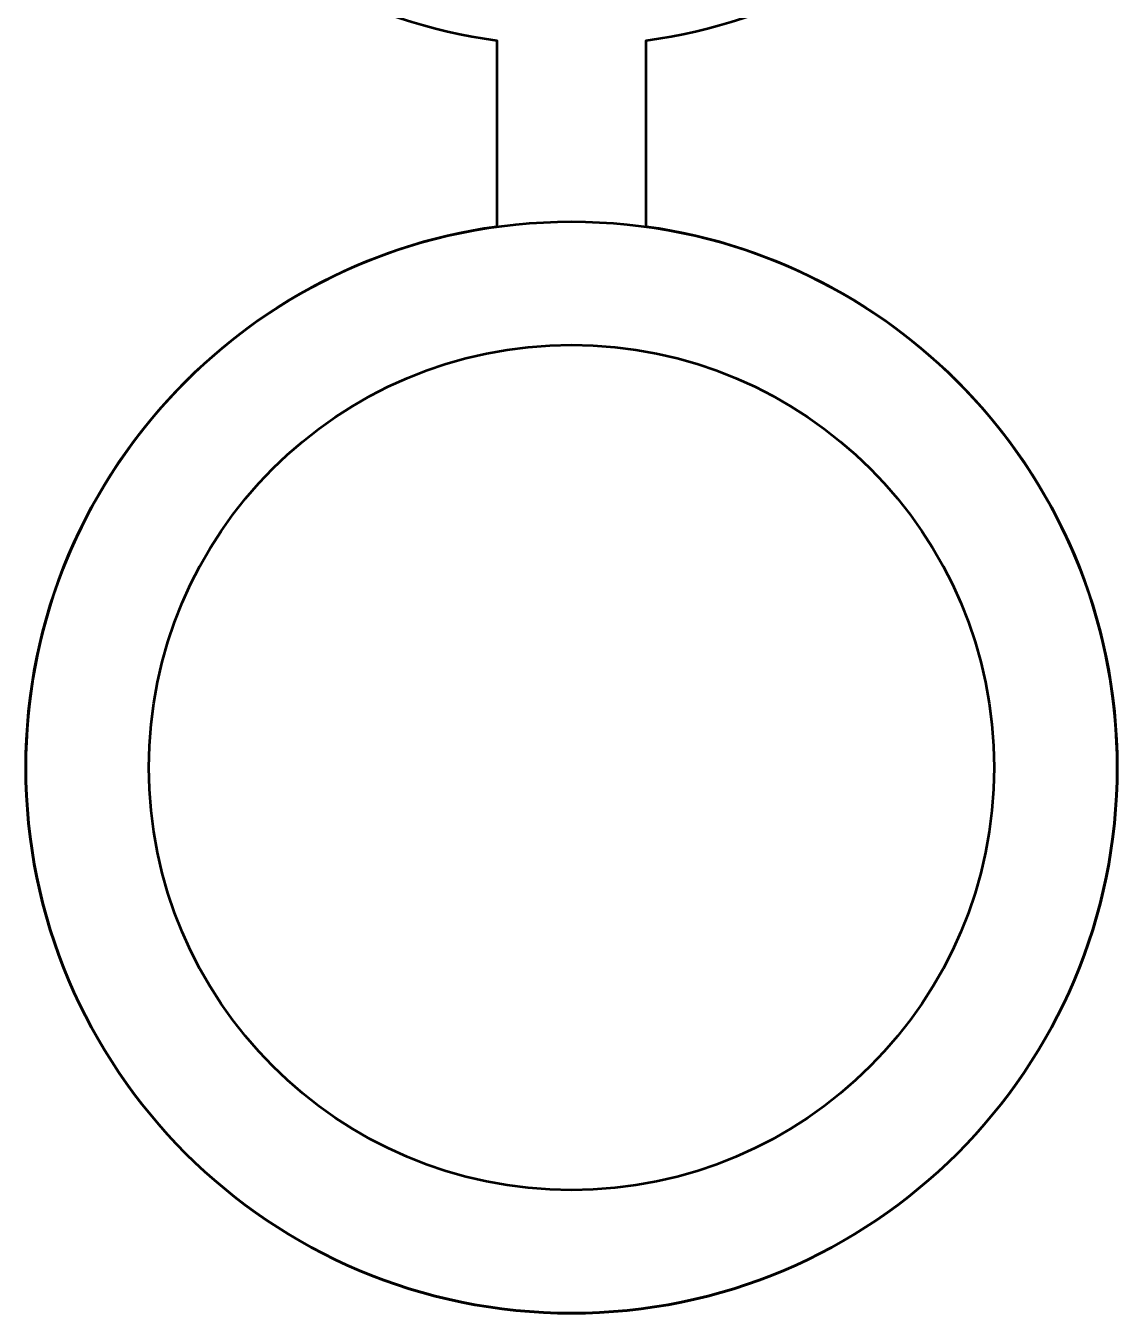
# Model space of a CAD drawing. Header units: centimetres. Extents: x -12.4 to 13.9, y -15.4 to 15.6.
# Drawn here: x -9.1 to -2.9, y -3.1 to 4.21 of the extents above; entities that cross this region are included whole.
import ezdxf

# ---------------------------------------------------------------- set-up
doc = ezdxf.new("R2010")
doc.units = ezdxf.units.CM
doc.header["$MEASUREMENT"] = 0
doc.layers.add('Layer 1', color=7, linetype='Continuous')

msp = doc.modelspace()

# ---------------------------------------------------------------- linework, layer by layer
at = {"layer": 'Layer 1', "color": 4, "lineweight": 53}
msp.add_ellipse((-6, 0), major_axis=(0, 3.1), ratio=1, dxfattribs=at)
at = {"layer": 'Layer 1', "lineweight": 53}
msp.add_ellipse((-6, 0), major_axis=(0, 2.4), ratio=1, dxfattribs=at)
msp.add_open_spline([(-5.575, 3.07087), (-4.06403, 2.86367), (-2.9, 1.56789), (-2.9, 0), (-2.9, 0), (-2.9, -1.71209), (-4.28791, -3.1), (-6, -3.1), (-6, -3.1), (-7.71209, -3.1), (-9.1, -1.71209), (-9.1, 0), (-9.1, 0), (-9.1, 1.56789), (-7.93597, 2.86367), (-6.425, 3.07087), (-6.425, 3.07087), (-6.425, 3.07087), (-6.425, 4.12913), (-6.425, 4.12913), (-6.425, 4.12913), (-7.93597, 4.33633), (-9.1, 5.63211), (-9.1, 7.2), (-9.1, 7.2), (-9.1, 8.65344), (-8.09968, 9.87306), (-6.75, 10.20844), (-6.75, 10.20844), (-6.75, 10.20844), (-6.75, 10.7), (-6.75, 10.7), (-6.75, 10.7), (-6.75, 10.7), (-5.25, 10.7), (-5.25, 10.7), (-5.25, 10.7), (-5.25, 10.7), (-5.25, 10.20844), (-5.25, 10.20844), (-5.25, 10.20844), (-3.90032, 9.87306), (-2.9, 8.65344), (-2.9, 7.2), (-2.9, 7.2), (-2.9, 5.63211), (-4.06403, 4.33633), (-5.575, 4.12913), (-5.575, 4.12913), (-5.575, 4.12913), (-5.575, 3.07087), (-5.575, 3.07087)], degree=3, knots=[0, 0, 0, 0, 0.0714286, 0.0714286, 0.0714286, 0.0714286, 0.1428571, 0.1428571, 0.1428571, 0.1428571, 0.2142857, 0.2142857, 0.2142857, 0.2142857, 0.2857143, 0.2857143, 0.2857143, 0.2857143, 0.3571429, 0.3571429, 0.3571429, 0.3571429, 0.4285714, 0.4285714, 0.4285714, 0.4285714, 0.5, 0.5, 0.5, 0.5, 0.5714286, 0.5714286, 0.5714286, 0.5714286, 0.6428571, 0.6428571, 0.6428571, 0.6428571, 0.7142857, 0.7142857, 0.7142857, 0.7142857, 0.7857143, 0.7857143, 0.7857143, 0.7857143, 0.8571429, 0.8571429, 0.8571429, 0.8571429, 1, 1, 1, 1], dxfattribs=at)

doc.saveas('drawing.dxf')
